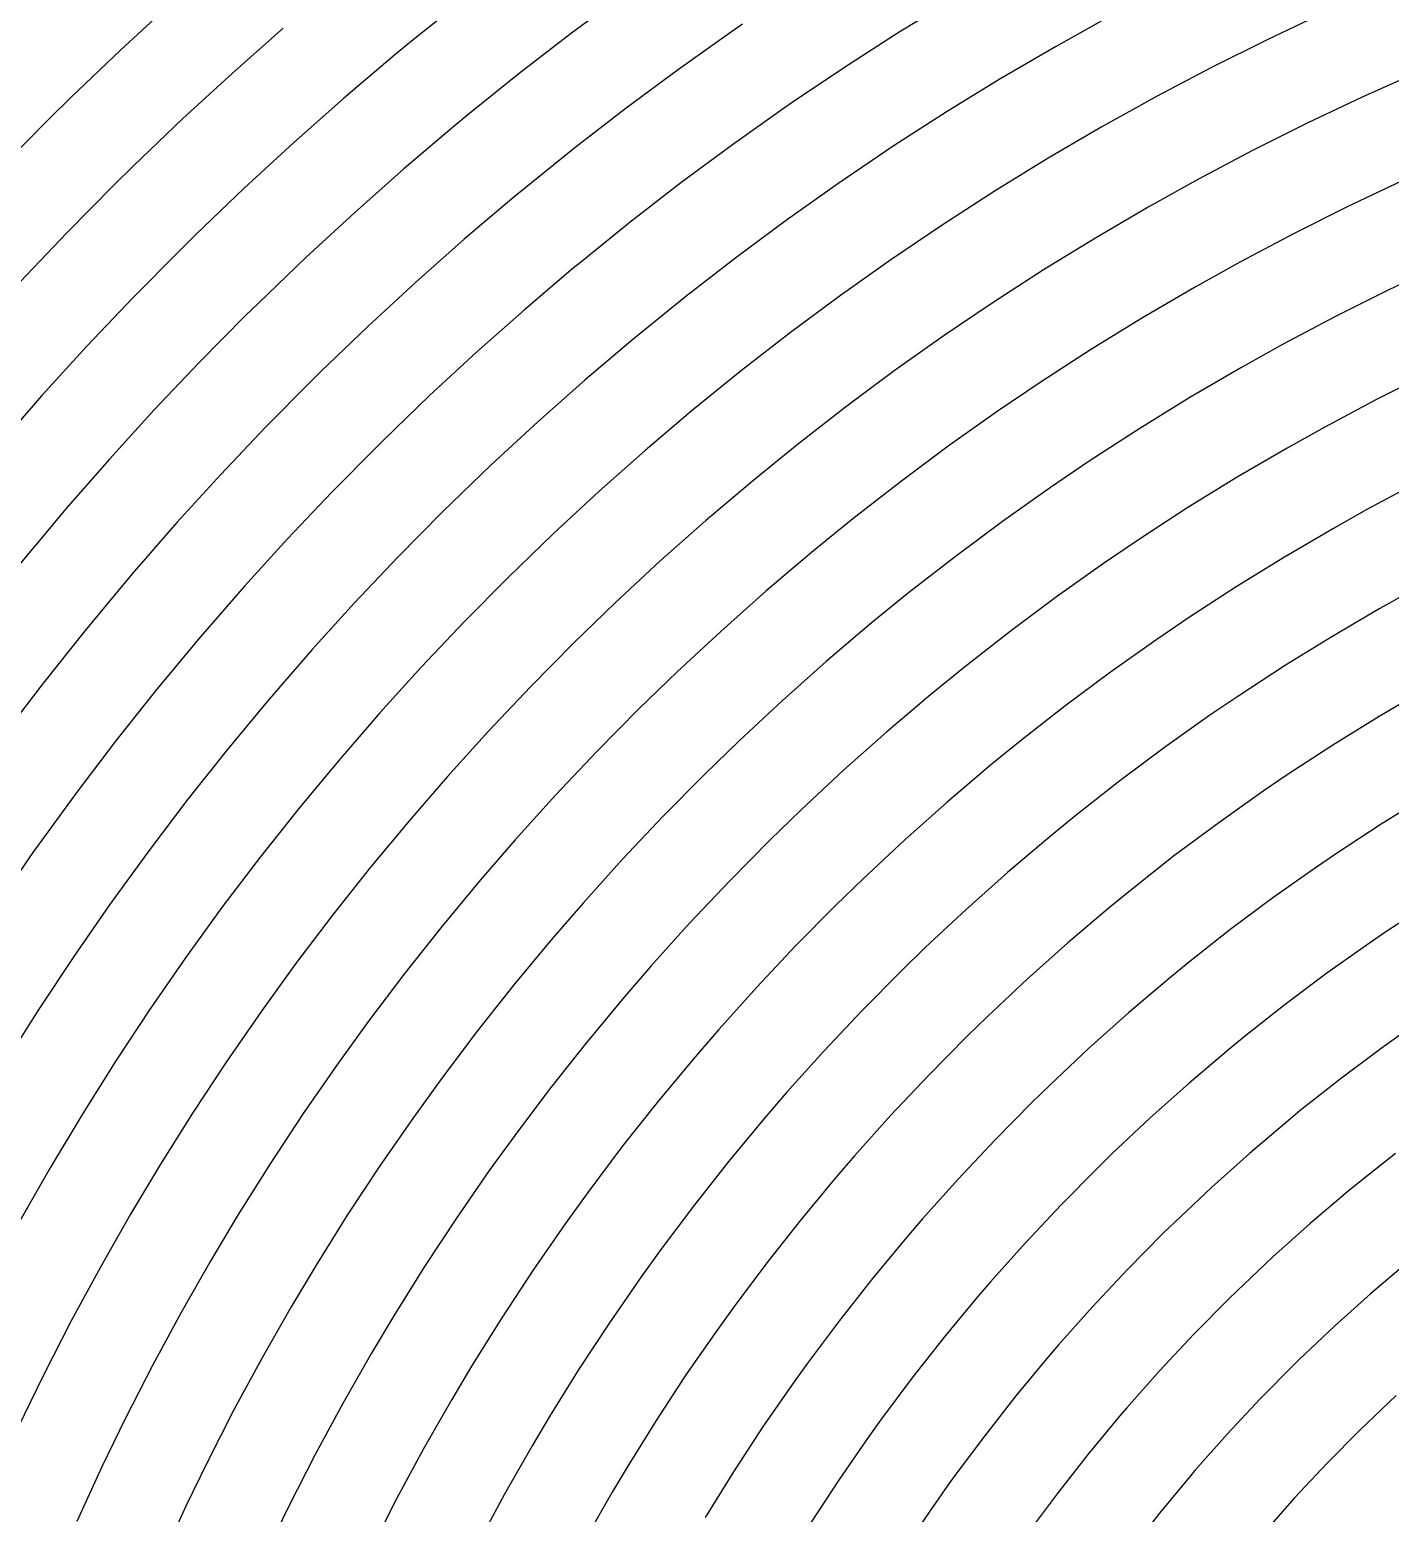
# Model space of a CAD drawing. Header units: inches. Extents: x -5.5 to 5.5, y -5.5 to 5.5.
# Drawn here: x -2.965 to -1.351, y 1.288 to 3.048 of the extents above; entities that cross this region are included whole.
import ezdxf

# ---------------------------------------------------------------- set-up
doc = ezdxf.new("R2010")
doc.units = ezdxf.units.IN
doc.header["$MEASUREMENT"] = 0
doc.linetypes.add('Continuous2', pattern=[0])
doc.layers.add('Unnamed Level 1', color=1, linetype='Continuous')

msp = doc.modelspace()

# ---------------------------------------------------------------- linework, layer by layer
at = {"layer": 'Unnamed Level 1', "color": 4, "linetype": 'Continuous2', "lineweight": -3}
for p, q in [((-2.4503, 3.0844), (-2.5122, 3.0347)), ((-2.2596, 3.0906), (-2.3225, 3.0441)), ((-1.8689, 3.0851), (-1.9336, 3.0454)), ((-2.7972, 3.0798), (-2.8572, 3.0246)), ((-1.6778, 3.0674), (-1.7483, 3.0282)), ((-1.4306, 3.068), (-1.4971, 3.0365)), ((-2.6645, 3.0502), (-2.7248, 2.9969)), ((-2.1196, 3.0548), (-2.1327, 3.0458)), ((-2.5122, 3.0347), (-2.5324, 3.018)), ((-2.3225, 3.0441), (-2.3845, 2.9963)), ((-2.1327, 3.0458), (-2.1956, 3.0012)), ((-1.9336, 3.0454), (-1.9975, 3.0043)), ((-1.4971, 3.0365), (-1.5629, 3.0036)), ((-2.8572, 3.0246), (-2.9163, 2.9682)), ((-2.5324, 3.018), (-2.5929, 2.9666)), ((-1.7483, 3.0282), (-1.8129, 2.9904)), ((-2.7248, 2.9969), (-2.7841, 2.9424)), ((-2.3845, 2.9963), (-2.4455, 2.9472)), ((-2.1956, 3.0012), (-2.2576, 2.9553)), ((-1.9975, 3.0043), (-2.0606, 2.9619)), ((-1.5629, 3.0036), (-1.6281, 2.9692)), ((-1.3215, 2.9963), (-1.3841, 2.9683)), ((-1.8129, 2.9904), (-1.8766, 2.9513)), ((-2.9163, 2.9682), (-2.9424, 2.9424)), ((-2.5929, 2.9666), (-2.6524, 2.9141)), ((-2.0606, 2.9619), (-2.0696, 2.9557)), ((-1.6281, 2.9692), (-1.6933, 2.9329)), ((-1.3841, 2.9683), (-1.4495, 2.9373)), ((-2.9424, 2.9424), (-2.9998, 2.8844)), ((-2.7841, 2.9424), (-2.8422, 2.8867)), ((-2.4455, 2.9472), (-2.4617, 2.9337)), ((-2.2576, 2.9553), (-2.3186, 2.9081)), ((-2.0696, 2.9557), (-2.1315, 2.9117)), ((-1.8766, 2.9513), (-1.9395, 2.9108)), ((-2.4617, 2.9337), (-2.5214, 2.8831)), ((-1.6933, 2.9329), (-1.7569, 2.8958)), ((-1.4495, 2.9373), (-1.5143, 2.9049)), ((-2.6524, 2.9141), (-2.7108, 2.8603)), ((-2.3186, 2.9081), (-2.3787, 2.8597)), ((-2.1315, 2.9117), (-2.1926, 2.8665)), ((-1.9395, 2.9108), (-2.0065, 2.8656)), ((-1.7569, 2.8958), (-1.8196, 2.8572)), ((-1.5143, 2.9049), (-1.5783, 2.8711)), ((-2.8422, 2.8867), (-2.8647, 2.8647)), ((-2.5214, 2.8831), (-2.58, 2.8312)), ((-1.5783, 2.8711), (-1.6383, 2.8377)), ((-2.8647, 2.8647), (-2.9213, 2.8074)), ((-2.7108, 2.8603), (-2.7682, 2.8053)), ((-2.3787, 2.8597), (-2.391, 2.8495)), ((-2.1926, 2.8665), (-2.2527, 2.82)), ((-2.0065, 2.8656), (-2.0675, 2.8223)), ((-1.8196, 2.8572), (-1.8814, 2.8173)), ((-1.3376, 2.8686), (-1.4019, 2.8382)), ((-2.391, 2.8495), (-2.4498, 2.7996)), ((-1.6383, 2.8377), (-1.7008, 2.8011)), ((-1.4019, 2.8382), (-1.4656, 2.8063)), ((-2.58, 2.8312), (-2.6376, 2.7782)), ((-2.2527, 2.82), (-2.3118, 2.7722)), ((-2.0675, 2.8223), (-2.1276, 2.7778)), ((-1.8814, 2.8173), (-1.9434, 2.7754)), ((-2.9213, 2.8074), (-2.9767, 2.7491)), ((-2.7682, 2.8053), (-2.7869, 2.7869)), ((-2.4498, 2.7996), (-2.5076, 2.7484)), ((-1.7008, 2.8011), (-1.7625, 2.7632)), ((-1.4656, 2.8063), (-1.5285, 2.773)), ((-2.7869, 2.7869), (-2.8427, 2.7304)), ((-2.6376, 2.7782), (-2.694, 2.7239)), ((-2.3203, 2.7652), (-2.3782, 2.716)), ((-2.3118, 2.7722), (-2.3203, 2.7652)), ((-2.1276, 2.7778), (-2.1868, 2.7319)), ((-1.9434, 2.7754), (-2.0034, 2.7329)), ((-1.5285, 2.773), (-1.5833, 2.7424)), ((-1.2912, 2.7689), (-1.3543, 2.739)), ((-2.5076, 2.7484), (-2.5643, 2.6961)), ((-1.7625, 2.7632), (-1.8233, 2.7239)), ((-2.8427, 2.7304), (-2.8974, 2.6729)), ((-2.1868, 2.7319), (-2.2496, 2.6809)), ((-2.0034, 2.7329), (-2.0626, 2.689)), ((-1.5833, 2.7424), (-1.6448, 2.7065)), ((-1.3543, 2.739), (-1.4168, 2.7076)), ((-2.694, 2.7239), (-2.7091, 2.7091)), ((-2.3782, 2.716), (-2.4351, 2.6657)), ((-1.8233, 2.7239), (-1.8803, 2.6853)), ((-2.7091, 2.7091), (-2.7641, 2.6534)), ((-2.5643, 2.6961), (-2.6199, 2.6426)), ((-1.6448, 2.7065), (-1.7054, 2.6692)), ((-1.4168, 2.7076), (-1.4786, 2.6749)), ((-2.2496, 2.6809), (-2.3066, 2.6325)), ((-2.0626, 2.689), (-2.1208, 2.6439)), ((-1.8803, 2.6853), (-1.9394, 2.6435)), ((-2.8974, 2.6729), (-2.9509, 2.6142)), ((-2.4351, 2.6657), (-2.4909, 2.6141)), ((-1.7054, 2.6692), (-1.7652, 2.6305)), ((-1.4786, 2.6749), (-1.5283, 2.6472)), ((-2.7641, 2.6534), (-2.818, 2.5967)), ((-2.6199, 2.6426), (-2.6313, 2.6313)), ((-2.1208, 2.6439), (-2.1789, 2.5967)), ((-1.9394, 2.6435), (-1.9975, 2.6003)), ((-1.5283, 2.6472), (-1.5887, 2.6119)), ((-2.6313, 2.6313), (-2.6856, 2.5765)), ((-2.3066, 2.6325), (-2.3626, 2.5829)), ((-1.7652, 2.6305), (-1.8172, 2.5952)), ((-1.3067, 2.6398), (-1.368, 2.609)), ((-2.9509, 2.6142), (-3.0032, 2.5544)), ((-2.4909, 2.6141), (-2.5457, 2.5613)), ((-1.5887, 2.6119), (-1.6482, 2.5752)), ((-1.368, 2.609), (-1.4287, 2.5768)), ((-2.818, 2.5967), (-2.8708, 2.5388)), ((-2.1789, 2.5967), (-2.235, 2.549)), ((-1.9975, 2.6003), (-2.0547, 2.5558)), ((-1.8172, 2.5952), (-1.8753, 2.5541)), ((-2.6856, 2.5765), (-2.7387, 2.5205)), ((-2.3626, 2.5829), (-2.4176, 2.5321)), ((-1.6482, 2.5752), (-1.7069, 2.5371)), ((-1.4287, 2.5768), (-1.4733, 2.5519)), ((-2.5535, 2.5535), (-2.607, 2.4995)), ((-2.5457, 2.5613), (-2.5535, 2.5535)), ((-2.0547, 2.5558), (-2.1082, 2.5124)), ((-1.8753, 2.5541), (-1.9324, 2.5116)), ((-2.8708, 2.5388), (-2.9223, 2.4798)), ((-2.235, 2.549), (-2.2901, 2.5002)), ((-1.7069, 2.5371), (-1.7541, 2.5051)), ((-1.4733, 2.5519), (-1.5326, 2.5172)), ((-2.7387, 2.5205), (-2.7906, 2.4634)), ((-2.4176, 2.5321), (-2.4758, 2.4758)), ((-2.2901, 2.5002), (-2.3441, 2.4501)), ((-2.1082, 2.5124), (-2.1634, 2.4655)), ((-1.9324, 2.5116), (-1.9886, 2.4679)), ((-1.7541, 2.5051), (-1.8112, 2.4647)), ((-1.5326, 2.5172), (-1.591, 2.4812)), ((-1.3192, 2.5105), (-1.3787, 2.4788)), ((-2.607, 2.4995), (-2.6593, 2.4443)), ((-2.9223, 2.4798), (-2.9361, 2.4637)), ((-2.4758, 2.4758), (-2.5284, 2.4226)), ((-2.1634, 2.4655), (-2.2176, 2.4175)), ((-1.9886, 2.4679), (-2.0375, 2.4281)), ((-1.591, 2.4812), (-1.6486, 2.4438)), ((-1.3787, 2.4788), (-1.4183, 2.4566)), ((-2.9361, 2.4637), (-2.9861, 2.4034)), ((-2.7906, 2.4634), (-2.8414, 2.4053)), ((-2.3441, 2.4501), (-2.398, 2.398)), ((-1.8112, 2.4647), (-1.8673, 2.4229)), ((-1.4183, 2.4566), (-1.4765, 2.4226)), ((-2.6593, 2.4443), (-2.7104, 2.3881)), ((-1.6486, 2.4438), (-1.691, 2.415)), ((-2.5284, 2.4226), (-2.5798, 2.3682)), ((-2.2176, 2.4175), (-2.2707, 2.3682)), ((-2.0375, 2.4281), (-2.0917, 2.3821)), ((-1.8673, 2.4229), (-1.9225, 2.3799)), ((-1.691, 2.415), (-1.747, 2.3753)), ((-1.4765, 2.4226), (-1.5338, 2.3872)), ((-2.8414, 2.4053), (-2.8518, 2.393)), ((-2.398, 2.398), (-2.4497, 2.3456)), ((-2.8518, 2.393), (-2.9011, 2.3336)), ((-2.7104, 2.3881), (-2.7603, 2.3307)), ((-2.0917, 2.3821), (-2.145, 2.3348)), ((-1.9225, 2.3799), (-1.9668, 2.3439)), ((-1.5338, 2.3872), (-1.5903, 2.3505)), ((-1.3286, 2.3808), (-1.3633, 2.3614)), ((-2.5798, 2.3682), (-2.6302, 2.3128)), ((-2.2707, 2.3682), (-2.3202, 2.3202)), ((-1.747, 2.3753), (-1.8021, 2.3343)), ((-1.3633, 2.3614), (-1.4203, 2.328)), ((-2.4497, 2.3456), (-2.5004, 2.2921)), ((-1.9668, 2.3439), (-2.0201, 2.2986)), ((-1.5903, 2.3505), (-1.6279, 2.3249)), ((-2.9011, 2.3336), (-2.9491, 2.2732)), ((-2.7603, 2.3307), (-2.7675, 2.3222)), ((-2.145, 2.3348), (-2.1972, 2.2863)), ((-1.8021, 2.3343), (-1.8563, 2.292)), ((-1.6279, 2.3249), (-1.6829, 2.286)), ((-1.4203, 2.328), (-1.4765, 2.2933)), ((-2.7675, 2.3222), (-2.8161, 2.2638)), ((-2.6302, 2.3128), (-2.6833, 2.2515)), ((-2.3202, 2.3202), (-2.3711, 2.2687)), ((-2.5004, 2.2921), (-2.5499, 2.2375)), ((-2.0201, 2.2986), (-2.0724, 2.2521)), ((-1.8563, 2.292), (-1.896, 2.2596)), ((-1.4765, 2.2933), (-1.5319, 2.2572)), ((-2.9491, 2.2732), (-2.9959, 2.2118)), ((-2.1972, 2.2863), (-2.2424, 2.2424)), ((-1.6829, 2.286), (-1.7369, 2.2457)), ((-2.8161, 2.2638), (-2.8634, 2.2042)), ((-2.3711, 2.2687), (-2.4209, 2.216)), ((-1.896, 2.2596), (-1.9484, 2.2152)), ((-1.5319, 2.2572), (-1.5648, 2.2348)), ((-1.3083, 2.2661), (-1.3642, 2.2334)), ((-2.6833, 2.2515), (-2.7311, 2.1939)), ((-2.5499, 2.2375), (-2.599, 2.1808)), ((-2.2424, 2.2424), (-2.2925, 2.1918)), ((-2.0724, 2.2521), (-2.1236, 2.2044)), ((-1.7369, 2.2457), (-1.79, 2.2042)), ((-1.5648, 2.2348), (-1.6187, 2.1966)), ((-1.3642, 2.2334), (-1.4192, 2.1994)), ((-2.8634, 2.2042), (-2.9094, 2.1437)), ((-2.4209, 2.216), (-2.4695, 2.1623)), ((-2.1236, 2.2044), (-2.1646, 2.1646)), ((-1.9484, 2.2152), (-1.9997, 2.1695)), ((-1.79, 2.2042), (-1.8253, 2.1754)), ((-2.7311, 2.1939), (-2.7776, 2.1353)), ((-2.2925, 2.1918), (-2.3414, 2.14)), ((-1.6187, 2.1966), (-1.6717, 2.1571)), ((-1.4192, 2.1994), (-1.4734, 2.164)), ((-2.599, 2.1808), (-2.646, 2.1241)), ((-1.9997, 2.1695), (-2.05, 2.1226)), ((-1.8253, 2.1754), (-1.8767, 2.1317)), ((-2.4695, 2.1623), (-2.5148, 2.1101)), ((-2.1646, 2.1646), (-2.2138, 2.1149)), ((-1.6717, 2.1571), (-1.7237, 2.1163)), ((-1.4734, 2.164), (-1.5017, 2.1447)), ((-2.9094, 2.1437), (-2.9542, 2.0822)), ((-2.7776, 2.1353), (-2.8229, 2.0757)), ((-2.3414, 2.14), (-2.3892, 2.0871)), ((-1.8767, 2.1317), (-1.9271, 2.0869)), ((-1.5017, 2.1447), (-1.5545, 2.1073)), ((-1.308, 2.1389), (-1.3618, 2.1055)), ((-2.646, 2.1241), (-2.6918, 2.0664)), ((-2.2138, 2.1149), (-2.2619, 2.064)), ((-2.05, 2.1226), (-2.0868, 2.0868)), ((-1.7237, 2.1163), (-1.7546, 2.0911)), ((-2.5148, 2.1101), (-2.561, 2.0544)), ((-1.5545, 2.1073), (-1.6064, 2.0686)), ((-1.3618, 2.1055), (-1.4148, 2.0708)), ((-2.9542, 2.0822), (-2.9607, 2.0731)), ((-2.3892, 2.0871), (-2.4305, 2.0394)), ((-2.0868, 2.0868), (-2.1351, 2.038)), ((-1.9271, 2.0869), (-1.9763, 2.0409)), ((-1.7546, 2.0911), (-1.805, 2.0483)), ((-2.9607, 2.0731), (-3.0039, 2.0106)), ((-2.8229, 2.0757), (-2.8706, 2.01)), ((-2.6918, 2.0664), (-2.7364, 2.0077)), ((-2.2619, 2.064), (-2.3088, 2.012)), ((-1.6064, 2.0686), (-1.6573, 2.0286)), ((-1.4148, 2.0708), (-1.4386, 2.0546)), ((-2.561, 2.0544), (-2.606, 1.9976)), ((-1.805, 2.0483), (-1.8543, 2.0044)), ((-1.4386, 2.0546), (-1.4903, 2.018)), ((-2.4305, 2.0394), (-2.476, 1.9846)), ((-2.1351, 2.038), (-2.1823, 1.988)), ((-1.9763, 2.0409), (-2.0091, 2.0091)), ((-1.6573, 2.0286), (-1.6839, 2.0068)), ((-2.8706, 2.01), (-2.9131, 1.9484)), ((-2.7364, 2.0077), (-2.7805, 1.9469)), ((-2.3088, 2.012), (-2.3462, 1.9687)), ((-2.0091, 2.0091), (-2.0565, 1.9611)), ((-1.4903, 2.018), (-1.5411, 1.9801)), ((-1.3044, 2.0117), (-1.3562, 1.9777)), ((-2.606, 1.9976), (-2.6498, 1.9398)), ((-1.8543, 2.0044), (-1.9026, 1.9592)), ((-1.6839, 2.0068), (-1.7333, 1.9649)), ((-2.476, 1.9846), (-2.5202, 1.9287)), ((-2.1823, 1.988), (-2.2283, 1.9369)), ((-1.5411, 1.9801), (-1.5908, 1.9409)), ((-1.3562, 1.9777), (-1.3755, 1.9645)), ((-2.3462, 1.9687), (-2.3909, 1.9149)), ((-2.0565, 1.9611), (-2.1027, 1.9121)), ((-1.9026, 1.9592), (-1.9313, 1.9313)), ((-1.7333, 1.9649), (-1.7816, 1.9218)), ((-1.3755, 1.9645), (-1.4261, 1.9287)), ((-2.9131, 1.9484), (-2.9544, 1.8859)), ((-2.7805, 1.9469), (-2.8224, 1.8863)), ((-2.6498, 1.9398), (-2.6903, 1.8838)), ((-2.2283, 1.9369), (-2.262, 1.898)), ((-1.5908, 1.9409), (-1.6132, 1.9226)), ((-2.5202, 1.9287), (-2.5632, 1.8719)), ((-1.9313, 1.9313), (-1.9777, 1.8843)), ((-1.7816, 1.9218), (-1.8288, 1.8775)), ((-1.6132, 1.9226), (-1.6615, 1.8816)), ((-1.4261, 1.9287), (-1.4757, 1.8916)), ((-2.3909, 1.9149), (-2.4343, 1.86)), ((-2.1027, 1.9121), (-2.1478, 1.8619)), ((-2.9544, 1.8859), (-2.9944, 1.8226)), ((-2.8224, 1.8863), (-2.863, 1.8248)), ((-2.262, 1.898), (-2.3058, 1.8451)), ((-1.9777, 1.8843), (-2.0231, 1.8362)), ((-1.4757, 1.8916), (-1.5243, 1.8532)), ((-2.6903, 1.8838), (-2.7316, 1.8242)), ((-2.5632, 1.8719), (-2.6002, 1.8207)), ((-1.8288, 1.8775), (-1.8535, 1.8535)), ((-1.6615, 1.8816), (-1.7088, 1.8393)), ((-1.3125, 1.8744), (-1.3618, 1.8394)), ((-2.4343, 1.86), (-2.4765, 1.8041)), ((-2.1478, 1.8619), (-2.1777, 1.8273)), ((-1.8535, 1.8535), (-1.899, 1.8075)), ((-1.5243, 1.8532), (-1.5425, 1.8383)), ((-2.3058, 1.8451), (-2.3485, 1.7912)), ((-2.0231, 1.8362), (-2.0672, 1.787)), ((-1.7088, 1.8393), (-1.755, 1.7959)), ((-1.5425, 1.8383), (-1.5897, 1.7982)), ((-1.3618, 1.8394), (-1.4102, 1.8031)), ((-2.863, 1.8248), (-2.9022, 1.7624)), ((-2.7316, 1.8242), (-2.7715, 1.7637)), ((-2.6002, 1.8207), (-2.6408, 1.7621)), ((-2.1777, 1.8273), (-2.2207, 1.7754)), ((-2.4765, 1.8041), (-2.5101, 1.7576)), ((-1.899, 1.8075), (-1.9434, 1.7603)), ((-1.755, 1.7959), (-1.7757, 1.7757)), ((-1.5897, 1.7982), (-1.6359, 1.7569)), ((-1.4102, 1.8031), (-1.4577, 1.7656)), ((-2.3485, 1.7912), (-2.3898, 1.7363)), ((-2.0672, 1.787), (-2.0934, 1.7566)), ((-2.9022, 1.7624), (-2.9409, 1.6979)), ((-2.7715, 1.7637), (-2.8101, 1.7023)), ((-2.6408, 1.7621), (-2.68, 1.7026)), ((-2.2207, 1.7754), (-2.2626, 1.7225)), ((-1.7757, 1.7757), (-1.8203, 1.7307)), ((-1.4577, 1.7656), (-1.4718, 1.754)), ((-2.5101, 1.7576), (-2.55, 1.7)), ((-2.0934, 1.7566), (-2.1356, 1.7057)), ((-1.9434, 1.7603), (-1.9866, 1.712)), ((-1.6359, 1.7569), (-1.6811, 1.7144)), ((-1.4718, 1.754), (-1.5179, 1.7149)), ((-2.3898, 1.7363), (-2.42, 1.6945)), ((-1.8203, 1.7307), (-1.8637, 1.6845)), ((-2.2626, 1.7225), (-2.3031, 1.6686)), ((-1.9866, 1.712), (-2.0092, 1.6859)), ((-1.6811, 1.7144), (-1.6979, 1.6979)), ((-1.5179, 1.7149), (-1.563, 1.6745)), ((-1.3448, 1.7147), (-1.391, 1.678)), ((-2.9409, 1.6979), (-2.9774, 1.6339)), ((-2.8101, 1.7023), (-2.8456, 1.6429)), ((-2.68, 1.7026), (-2.7179, 1.6422)), ((-2.55, 1.7), (-2.5885, 1.6416)), ((-2.42, 1.6945), (-2.4591, 1.638)), ((-2.1356, 1.7057), (-2.1766, 1.6538)), ((-1.6979, 1.6979), (-1.7415, 1.6539)), ((-2.0092, 1.6859), (-2.0505, 1.636)), ((-1.8637, 1.6845), (-1.9059, 1.6372)), ((-1.563, 1.6745), (-1.6071, 1.6329)), ((-1.391, 1.678), (-1.4011, 1.6698)), ((-2.3031, 1.6686), (-2.3299, 1.6314)), ((-1.4011, 1.6698), (-1.4461, 1.6316)), ((-2.8456, 1.6429), (-2.8815, 1.5799)), ((-2.7179, 1.6422), (-2.7504, 1.5879)), ((-2.5885, 1.6416), (-2.6256, 1.5822)), ((-2.4591, 1.638), (-2.4969, 1.5806)), ((-2.1766, 1.6538), (-2.2163, 1.6009)), ((-1.7415, 1.6539), (-1.7839, 1.6087)), ((-2.3299, 1.6314), (-2.3683, 1.576)), ((-2.0505, 1.636), (-2.0906, 1.5852)), ((-1.9059, 1.6372), (-1.9249, 1.6152)), ((-1.6202, 1.6202), (-1.6627, 1.5771)), ((-1.6071, 1.6329), (-1.6202, 1.6202)), ((-1.4461, 1.6316), (-1.4901, 1.5921)), ((-1.9249, 1.6152), (-1.9654, 1.5664)), ((-1.7839, 1.6087), (-1.8252, 1.5624)), ((-2.7504, 1.5879), (-2.7856, 1.526)), ((-2.2163, 1.6009), (-2.2398, 1.5683)), ((-2.0906, 1.5852), (-2.1295, 1.5333)), ((-1.4901, 1.5921), (-1.533, 1.5515)), ((-1.3304, 1.5855), (-1.3743, 1.5483)), ((-2.8815, 1.5799), (-2.916, 1.5162)), ((-2.6256, 1.5822), (-2.6551, 1.5329)), ((-2.4969, 1.5806), (-2.5334, 1.5222)), ((-2.3683, 1.576), (-2.4053, 1.5196)), ((-2.2398, 1.5683), (-2.2774, 1.514)), ((-1.6627, 1.5771), (-1.7041, 1.533)), ((-1.9654, 1.5664), (-2.0046, 1.5166)), ((-1.8252, 1.5624), (-1.8406, 1.5445)), ((-1.533, 1.5515), (-1.5424, 1.5424)), ((-2.6551, 1.5329), (-2.6897, 1.4721)), ((-2.1295, 1.5333), (-2.1497, 1.5052)), ((-1.8406, 1.5445), (-1.8802, 1.4968)), ((-1.7041, 1.533), (-1.7444, 1.4877)), ((-1.5424, 1.5424), (-1.5839, 1.5004)), ((-1.3743, 1.5483), (-1.4171, 1.5098)), ((-2.916, 1.5162), (-2.9491, 1.4516)), ((-2.7856, 1.526), (-2.8195, 1.4633)), ((-2.5334, 1.5222), (-2.5598, 1.4779)), ((-2.4053, 1.5196), (-2.4411, 1.4623)), ((-2.0046, 1.5166), (-2.0426, 1.4658)), ((-2.2774, 1.514), (-2.3137, 1.4587)), ((-2.1497, 1.5052), (-2.1866, 1.452)), ((-1.8802, 1.4968), (-1.9186, 1.448)), ((-1.5839, 1.5004), (-1.6243, 1.4573)), ((-1.4171, 1.5098), (-1.4589, 1.4702)), ((-1.7444, 1.4877), (-1.7564, 1.4738)), ((-2.8195, 1.4633), (-2.852, 1.3998)), ((-2.6897, 1.4721), (-2.723, 1.4104)), ((-2.5598, 1.4779), (-2.5939, 1.4182)), ((-2.4411, 1.4623), (-2.4646, 1.4229)), ((-2.0426, 1.4658), (-2.0596, 1.4421)), ((-1.7564, 1.4738), (-1.795, 1.4272)), ((-1.4646, 1.4646), (-1.5051, 1.4237)), ((-1.4589, 1.4702), (-1.4646, 1.4646)), ((-2.9491, 1.4516), (-2.9794, 1.3893)), ((-2.3137, 1.4587), (-2.3487, 1.4025)), ((-2.1866, 1.452), (-2.2221, 1.3978)), ((-1.9186, 1.448), (-1.9556, 1.3983)), ((-1.6243, 1.4573), (-1.6635, 1.4131)), ((-2.0596, 1.4421), (-2.0957, 1.39)), ((-1.795, 1.4272), (-1.8325, 1.3795)), ((-1.344, 1.4276), (-1.3868, 1.3868)), ((-2.723, 1.4104), (-2.7549, 1.3481)), ((-2.5939, 1.4182), (-2.6265, 1.3577)), ((-2.4646, 1.4229), (-2.498, 1.3643)), ((-1.6635, 1.4131), (-1.6721, 1.4031)), ((-1.5051, 1.4237), (-1.5444, 1.3816)), ((-2.852, 1.3998), (-2.8797, 1.3428)), ((-2.3487, 1.4025), (-2.3693, 1.3679)), ((-2.2221, 1.3978), (-2.2563, 1.3427)), ((-1.9556, 1.3983), (-1.9695, 1.3791)), ((-1.6721, 1.4031), (-1.7098, 1.3576)), ((-2.0957, 1.39), (-2.1304, 1.3369)), ((-1.9695, 1.3791), (-2.0048, 1.3281)), ((-1.8325, 1.3795), (-1.8686, 1.3309)), ((-1.5444, 1.3816), (-1.5826, 1.3385)), ((-1.3868, 1.3868), (-1.4262, 1.347)), ((-2.6265, 1.3577), (-2.6577, 1.2964)), ((-2.498, 1.3643), (-2.53, 1.3049)), ((-2.3693, 1.3679), (-2.402, 1.3105)), ((-1.7098, 1.3576), (-1.7463, 1.3111)), ((-2.8797, 1.3428), (-2.9094, 1.278)), ((-2.7549, 1.3481), (-2.78, 1.2963)), ((-2.2563, 1.3427), (-2.274, 1.3129)), ((-1.5826, 1.3385), (-1.5878, 1.3324)), ((-1.4262, 1.347), (-1.4644, 1.3061)), ((-2.1304, 1.3369), (-2.1639, 1.283)), ((-2.0048, 1.3281), (-2.0387, 1.2762)), ((-1.8686, 1.3309), (-1.8794, 1.316)), ((-1.5878, 1.3324), (-1.6246, 1.2881)), ((-2.53, 1.3049), (-2.5606, 1.2447)), ((-2.402, 1.3105), (-2.4334, 1.2522)), ((-2.274, 1.3129), (-2.3061, 1.2566)), ((-1.8794, 1.316), (-1.9138, 1.2662)), ((-1.7463, 1.3111), (-1.7816, 1.2636)), ((-1.4644, 1.3061), (-1.5036, 1.2616)), ((-2.78, 1.2963), (-2.8092, 1.2327)), ((-2.6577, 1.2964), (-2.6803, 1.2498)), ((-1.6246, 1.2881), (-1.6601, 1.2427))]:
    msp.add_line(p, q, dxfattribs=at)
msp.add_circle((0, 0), 5.5, dxfattribs=at)

doc.saveas('drawing.dxf')
